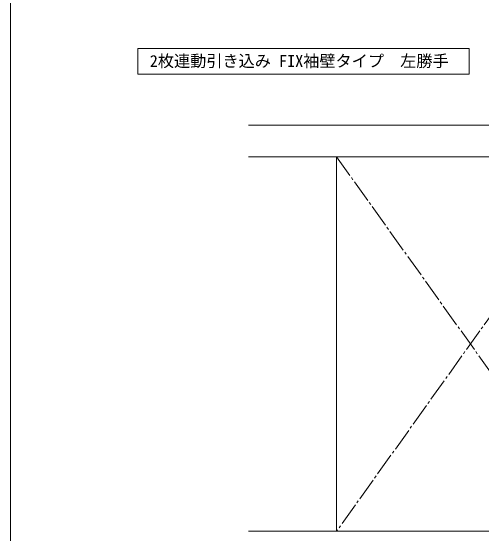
# Model space of a CAD drawing. Units: millimetres, scale not verified. Extents: x -606 to 606, y -304 to 304.
# Drawn here: x -578.8 to -393.9, y -200.4 to 5 of the extents above; entities that cross this region are included whole.
import ezdxf
from ezdxf.enums import TextEntityAlignment as Align

# ---------------------------------------------------------------- set-up
doc = ezdxf.new("R2010")
doc.units = ezdxf.units.MM
doc.header["$LTSCALE"] = 2
doc.linetypes.add('CHAIN2', pattern=[12, 9, -1, 1, -1])
for name, color, linetype, lineweight in [('0-0_1図面枠', 7, 'Continuous', 9), ('0-1_3一般', 7, 'Continuous', 9), ('0-4_2寸法-3', 7, 'Continuous', 9)]:
    doc.layers.add(name, color=color, linetype=linetype, lineweight=lineweight)
doc.styles.add('ＭＳ ゴシック', font='')
doc.styles.get('ＭＳ ゴシック').set_extended_font_data('MS Gothic')

# ---------------------------------------------------------------- blocks, each defined once
blk = doc.blocks.new('グループ-2')
at = {"layer": '0-0_1図面枠'}
blk.add_lwpolyline([(-800, 554), (800, 554), (800, -554), (-800, -554)], close=True, dxfattribs=at)
blk = doc.blocks.new('図面枠')
at = {"layer": '0-0_1図面枠'}
blk.add_blockref('グループ-2', (0, 0), dxfattribs=at)
blk = doc.blocks.new('グループ-4')
at = {"layer": '0-1_3一般'}
for p, q in [((-310, -80), (-613.241, -80)), ((-310, -105), (-310, -80)), ((-613.241, -105), (-310, -105))]:
    blk.add_line(p, q, dxfattribs=at)
blk = doc.blocks.new('グループ-5')
at = {"layer": '0-1_3一般'}
blk.add_line((-613.241, -424), (-310, -424), dxfattribs=at)
blk.add_lwpolyline([(-310, -424), (-310, -399), (-613.241, -399)], dxfattribs=at)
blk = doc.blocks.new('グループ-6')
at = {"layer": '0-1_3一般', "linetype": 'CHAIN2'}
for p, q in [((-544, -105), (-334, -399)), ((-334, -105), (-544, -399))]:
    blk.add_line(p, q, dxfattribs=at)
at = {"layer": '0-1_3一般'}
blk.add_lwpolyline([(-544, -399), (-544, -105), (-334, -105), (-334, -399)], close=True, dxfattribs=at)
for name in ['グループ-4', 'グループ-5']:
    blk.add_blockref(name, (0, 0), dxfattribs=at)

msp = doc.modelspace()

# ---------------------------------------------------------------- linework, layer by layer
at = {"layer": '0-4_2寸法-3'}
msp.add_lwpolyline([(-528.75, -10), (-398.75, -10), (-398.75, -20), (-528.75, -20)], close=True, dxfattribs=at)

# ---------------------------------------------------------------- block references
at = {"layer": '0-0_1図面枠', "xscale": 0.5, "yscale": 0.5}
msp.add_blockref('図面枠', (-178.75, 0), dxfattribs=at)
at = {"layer": '0-1_3一般', "xscale": 0.5, "yscale": 0.5}
msp.add_blockref('グループ-6', (-178.75, 0), dxfattribs=at)

# ---------------------------------------------------------------- texts
at = {"layer": '0-4_2寸法-3', "style": 'ＭＳ ゴシック'}
msp.add_text('2枚連動引き込み FIX袖壁タイプ\u3000左勝手', height=4.649, dxfattribs=at).set_placement((-524.065, -18.557), align=Align.BOTTOM_LEFT)

doc.saveas('drawing.dxf')
